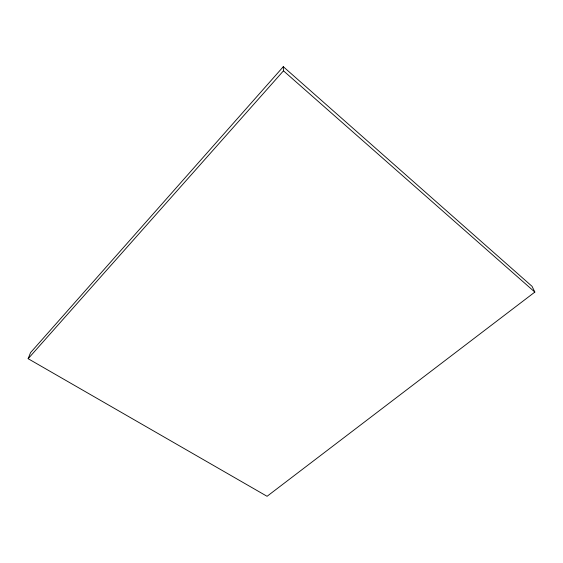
<?xml version="1.0" encoding="UTF-8"?>
<svg xmlns="http://www.w3.org/2000/svg" width="563" height="563" viewBox="0 0 563 563"><rect width="100%" height="100%" fill="white"/><g stroke="black" fill="none" stroke-linecap="round" stroke-linejoin="round"><path stroke-width="0.84" d="M28.15 358.701L30.543 352.635L283.295 66.701L532.056 286.335L534.85 292.084L267.066 496.299L28.15 358.701L283.471 70.832L283.295 66.701M283.471 70.832L534.85 292.084"/></g></svg>
